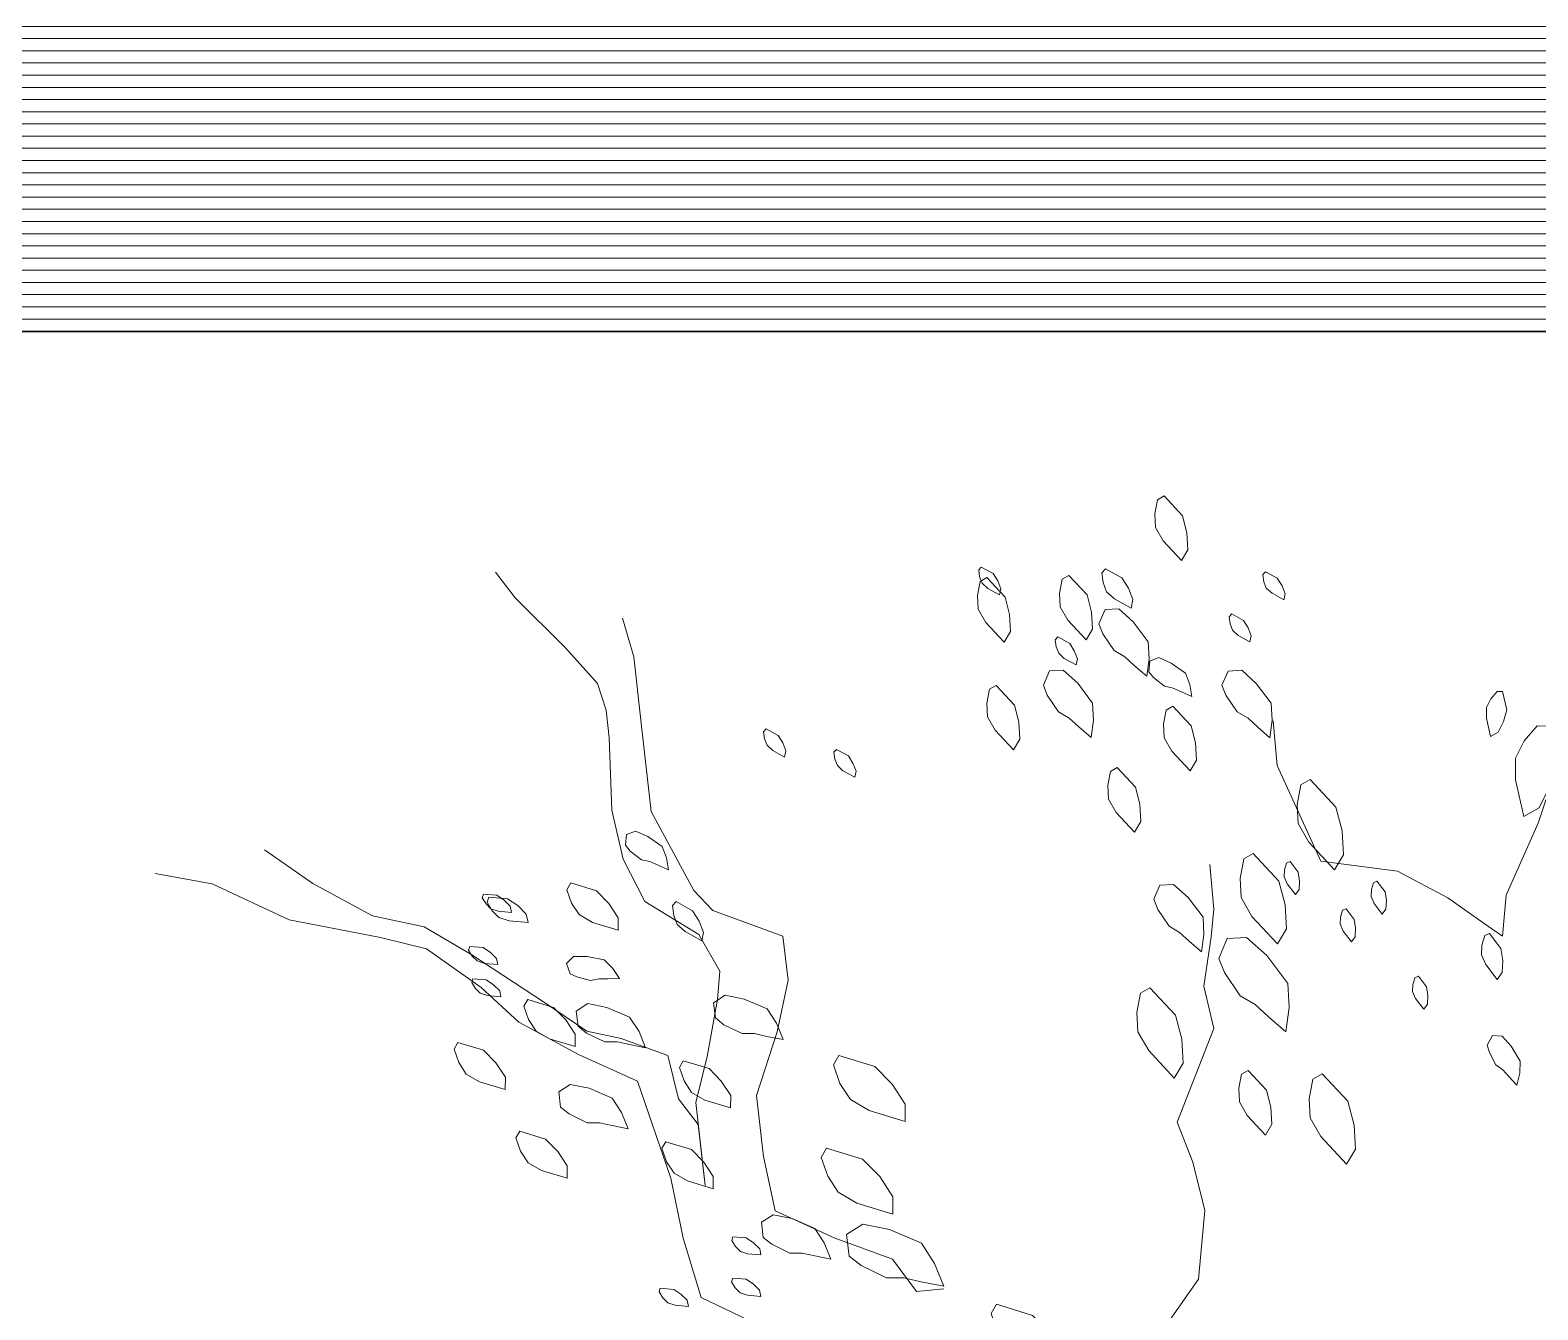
# Model space of a CAD drawing. Header units: millimetres. Extents: x 935 to 13922, y 3203 to 7816.
# Drawn here: x 2325.9 to 2449.5, y 7233.7 to 7338.7 of the extents above; entities that cross this region are included whole.
import ezdxf

# ---------------------------------------------------------------- set-up
doc = ezdxf.new("R2010")
doc.units = ezdxf.units.MM
doc.layers.get('0').update_dxf_attribs({"lineweight": 20})
for name, color, linetype, lineweight in [('ALBERO_rami', 33, 'Continuous', 5), ('campiture', 253, 'Continuous', 0), ('PALMA_pianta - trees palm', 74, 'Continuous', 5)]:
    doc.layers.add(name, color=color, linetype=linetype, lineweight=lineweight)
doc.layers.add('VEGETAZIONE', color=7, linetype='Continuous', lineweight=5, true_color=0x387000)

msp = doc.modelspace()

# ---------------------------------------------------------------- hatches: boundary and pattern name
at = {"layer": 'campiture'}
h = msp.add_hatch(dxfattribs=at)
h.set_pattern_fill('_USER', color=256, pattern_type=0)
h.set_pattern_definition([(0, (0, 0), (0, 1), [])])
h.paths.add_polyline_path([(1224.07, 5771.18), (2604.07, 5771.18), (2604.07, 7313.95), (2054.07, 7313.95), (2054.07, 7343.95), (2634.07, 7343.95), (2634.07, 5741.18), (1194.07, 5741.18), (1194.07, 7343.95), (1923.65, 7343.95), (1923.65, 7313.95), (1224.07, 7313.95), (1224.07, 6125.18), (1684.07, 6125.18), (1684.07, 6125.18), (1224.07, 6125.18)])

# ---------------------------------------------------------------- linework, layer by layer
msp.add_line((2604.07, 7313.95), (2054.07, 7313.95))
at = {"layer": 'ALBERO_rami', "linetype": 'Continuous'}
for points in [[(2345.07, 7271.46), (2349.05, 7268.7), (2353.94, 7266.05), (2358.17, 7265.16), (2362.1, 7262.86), (2368.05, 7258.95), (2371.53, 7256.6), (2374.35, 7256), (2378.18, 7254.61), (2379.05, 7251.04), (2380.66, 7248.93), (2381.23, 7243.95), (2380.46, 7250.74), (2381.4, 7254.52), (2382.24, 7259.2), (2382.44, 7261.51), (2380.72, 7264.52), (2376.28, 7267.23), (2374.51, 7270.69), (2373.59, 7274.71), (2373.37, 7280.65), (2373.12, 7282.91), (2372.41, 7285.12), (2369.78, 7288.03), (2365.64, 7292.14), (2364.02, 7294.25)], [(2452.41, 7294.3), (2450.93, 7288.3), (2450.82, 7277.4), (2449.56, 7273.65), (2446.96, 7267.76), (2446.64, 7264.38), (2445.14, 7265.43), (2442.16, 7267.52), (2438.04, 7269.73), (2431.75, 7270.54), (2428.17, 7278.38), (2427.83, 7282.05)], [(2400.82, 7235.47), (2398.57, 7235.24), (2396.6, 7237.91), (2391.81, 7239.66), (2386.98, 7241.86), (2386.01, 7246.33), (2385.44, 7251.31), (2387.13, 7256.55), (2388.03, 7260.77), (2387.61, 7264.39), (2381.87, 7266.49), (2380.31, 7268.14), (2376.81, 7274.62), (2375.99, 7281.86), (2375.37, 7287.29), (2374.46, 7290.48)], [(2387.74, 7229.83), (2388.77, 7230.14), (2388.67, 7231.05), (2380.91, 7234.75), (2379.43, 7239.62), (2378.41, 7244.55), (2375.67, 7252.49), (2370.83, 7254.69), (2365.94, 7257.34), (2362.87, 7260.19), (2358.38, 7263.35), (2354.6, 7264.29), (2347.1, 7265.73), (2340.8, 7268.68), (2336.12, 7269.52)], [(2439.8, 7213.41), (2428.89, 7213.52), (2425.54, 7216.57), (2424.33, 7218.27), (2423.05, 7221.57), (2420.46, 7225.45), (2419.26, 7227.16), (2418.55, 7231.77), (2421.7, 7236.25), (2422.23, 7241.88), (2421.24, 7245.84), (2419.96, 7249.14), (2422.96, 7256.82), (2422.15, 7260.3), (2422.75, 7264.34), (2422.97, 7266.59), (2422.63, 7270.26)]]:
    msp.add_lwpolyline(points, dxfattribs=at)
at = {"layer": 'PALMA_pianta - trees palm', "color": 95}
for points in [[(2420.32, 7295.19), (2418.81, 7296.81), (2418.19, 7297.9), (2418.12, 7299.03), (2418.34, 7300.17), (2418.89, 7300.49), (2420.4, 7298.87), (2420.76, 7297.48), (2420.84, 7296.07)], [(2405.39, 7292.37), (2404.42, 7292.9), (2403.95, 7293.33), (2403.75, 7293.85), (2403.68, 7294.43), (2403.89, 7294.66), (2404.85, 7294.13), (2405.24, 7293.52), (2405.5, 7292.87)], [(2416.17, 7291.3), (2414.82, 7292.05), (2414.17, 7292.64), (2413.88, 7293.38), (2413.78, 7294.19), (2414.08, 7294.52), (2415.43, 7293.77), (2415.97, 7292.92), (2416.33, 7292)], [(2428.7, 7291.98), (2427.74, 7292.51), (2427.27, 7292.94), (2427.07, 7293.46), (2426.99, 7294.04), (2427.21, 7294.27), (2428.17, 7293.74), (2428.56, 7293.13), (2428.81, 7292.47)], [(2405.77, 7288.5), (2404.26, 7290.11), (2403.63, 7291.21), (2403.57, 7292.33), (2403.79, 7293.48), (2404.34, 7293.79), (2405.84, 7292.18), (2406.2, 7290.78), (2406.28, 7289.37)], [(2412.49, 7288.69), (2410.99, 7290.3), (2410.36, 7291.39), (2410.3, 7292.52), (2410.52, 7293.66), (2411.06, 7293.98), (2412.57, 7292.37), (2412.93, 7290.97), (2413.01, 7289.56)], [(2415.67, 7287.3), (2414.79, 7287.82), (2413.87, 7289.18), (2413.54, 7290.01), (2414.04, 7291.17), (2415.17, 7291.23), (2416.36, 7290.17), (2417.58, 7288.54), (2417.66, 7287.13), (2417.46, 7285.71), (2416.44, 7286.59)], [(2425.93, 7288.53), (2424.97, 7289.06), (2424.5, 7289.48), (2424.3, 7290.01), (2424.22, 7290.59), (2424.44, 7290.82), (2425.4, 7290.29), (2425.79, 7289.68), (2426.04, 7289.02)], [(2411.67, 7286.64), (2410.7, 7287.17), (2410.24, 7287.6), (2410.03, 7288.12), (2409.96, 7288.7), (2410.17, 7288.93), (2411.14, 7288.4), (2411.52, 7287.79), (2411.78, 7287.14)], [(2419.63, 7284.73), (2418.93, 7284.88), (2418.02, 7285.59), (2417.63, 7286.07), (2417.71, 7286.95), (2418.45, 7287.23), (2419.47, 7286.78), (2420.64, 7285.96), (2420.99, 7285.04), (2421.17, 7284.05), (2420.3, 7284.42)], [(2411.11, 7282.27), (2410.23, 7282.79), (2409.3, 7284.15), (2408.98, 7284.98), (2409.48, 7286.14), (2410.6, 7286.2), (2411.8, 7285.14), (2413.02, 7283.51), (2413.1, 7282.1), (2412.89, 7280.68), (2411.88, 7281.56)], [(2425.77, 7282.26), (2424.89, 7282.78), (2423.96, 7284.14), (2423.63, 7284.97), (2424.14, 7286.13), (2425.26, 7286.19), (2426.45, 7285.12), (2427.68, 7283.5), (2427.76, 7282.09), (2427.55, 7280.66), (2426.54, 7281.55)], [(2406.53, 7279.66), (2405.02, 7281.27), (2404.4, 7282.37), (2404.33, 7283.49), (2404.55, 7284.64), (2405.1, 7284.95), (2406.6, 7283.34), (2406.96, 7281.95), (2407.04, 7280.54)], [(2445.67, 7280.76), (2445.33, 7282.26), (2445.33, 7283.14), (2445.68, 7283.85), (2446.22, 7284.46), (2446.66, 7284.46), (2447.01, 7282.96), (2446.74, 7281.99), (2446.29, 7281.11)], [(2421.03, 7277.95), (2419.52, 7279.57), (2418.9, 7280.66), (2418.83, 7281.79), (2419.05, 7282.93), (2419.6, 7283.25), (2421.1, 7281.63), (2421.47, 7280.24), (2421.54, 7278.83)], [(2387.74, 7279.08), (2386.78, 7279.62), (2386.31, 7280.04), (2386.11, 7280.57), (2386.03, 7281.15), (2386.25, 7281.38), (2387.21, 7280.85), (2387.6, 7280.24), (2387.85, 7279.58)], [(2448.41, 7274.21), (2447.71, 7277.22), (2447.72, 7278.98), (2448.43, 7280.4), (2449.5, 7281.63), (2450.38, 7281.62), (2451.07, 7278.62), (2450.54, 7276.68), (2449.65, 7274.91)], [(2393.51, 7277.42), (2392.54, 7277.95), (2392.08, 7278.38), (2391.87, 7278.9), (2391.8, 7279.48), (2392.01, 7279.71), (2392.98, 7279.18), (2393.36, 7278.57), (2393.62, 7277.91)], [(2416.47, 7272.93), (2414.96, 7274.54), (2414.33, 7275.63), (2414.27, 7276.76), (2414.49, 7277.9), (2415.04, 7278.22), (2416.54, 7276.61), (2416.9, 7275.21), (2416.98, 7273.8)], [(2432.87, 7269.83), (2430.76, 7272.09), (2429.88, 7273.62), (2429.79, 7275.2), (2430.1, 7276.8), (2430.87, 7277.24), (2432.97, 7274.98), (2433.48, 7273.03), (2433.59, 7271.06)], [(2376.7, 7270.5), (2376, 7270.66), (2375.09, 7271.36), (2374.69, 7271.84), (2374.78, 7272.72), (2375.51, 7273.01), (2376.54, 7272.56), (2377.7, 7271.74), (2378.06, 7270.82), (2378.23, 7269.83), (2377.37, 7270.2)], [(2428.2, 7263.76), (2426.09, 7266.01), (2425.21, 7267.55), (2425.12, 7269.12), (2425.43, 7270.72), (2426.2, 7271.16), (2428.3, 7268.91), (2428.81, 7266.96), (2428.92, 7264.98)], [(2429.66, 7267.8), (2428.99, 7268.68), (2428.74, 7269.26), (2428.77, 7269.82), (2428.93, 7270.38), (2429.22, 7270.51), (2429.89, 7269.63), (2429.99, 7268.91), (2429.96, 7268.21)], [(2374.09, 7264.88), (2371.98, 7265.52), (2370.89, 7266.16), (2370.27, 7267.1), (2369.89, 7268.2), (2370.21, 7268.75), (2372.32, 7268.1), (2373.32, 7267.08), (2374.1, 7265.89)], [(2420.16, 7264.7), (2419.29, 7265.22), (2418.36, 7266.58), (2418.03, 7267.41), (2418.53, 7268.57), (2419.66, 7268.63), (2420.85, 7267.57), (2422.08, 7265.94), (2422.15, 7264.53), (2421.95, 7263.1), (2420.94, 7263.99)], [(2436.78, 7266.19), (2436.11, 7267.07), (2435.86, 7267.65), (2435.89, 7268.22), (2436.06, 7268.77), (2436.34, 7268.9), (2437.01, 7268.02), (2437.12, 7267.31), (2437.08, 7266.6)], [(2365.35, 7266.34), (2364.26, 7266.44), (2363.66, 7266.64), (2363.26, 7267.03), (2362.95, 7267.53), (2363.05, 7267.83), (2364.15, 7267.74), (2364.75, 7267.34), (2365.25, 7266.84)], [(2366.7, 7265.51), (2365.16, 7265.64), (2364.32, 7265.92), (2363.76, 7266.47), (2363.34, 7267.17), (2363.48, 7267.59), (2365.02, 7267.46), (2365.86, 7266.9), (2366.56, 7266.2)], [(2380.95, 7264.01), (2379.6, 7264.76), (2378.94, 7265.35), (2378.66, 7266.09), (2378.56, 7266.89), (2378.85, 7267.22), (2380.2, 7266.47), (2380.75, 7265.62), (2381.1, 7264.7)], [(2434.25, 7263.93), (2433.58, 7264.81), (2433.33, 7265.39), (2433.36, 7265.95), (2433.52, 7266.51), (2433.81, 7266.64), (2434.48, 7265.76), (2434.58, 7265.05), (2434.55, 7264.34)], [(2446.2, 7260.83), (2445.27, 7262.06), (2444.92, 7262.87), (2444.95, 7263.66), (2445.19, 7264.44), (2445.59, 7264.62), (2446.52, 7263.39), (2446.67, 7262.39), (2446.63, 7261.41)], [(2364.23, 7262.06), (2363.13, 7262.16), (2362.53, 7262.36), (2362.13, 7262.75), (2361.83, 7263.25), (2361.93, 7263.55), (2363.02, 7263.46), (2363.62, 7263.06), (2364.12, 7262.56)], [(2426.36, 7258.78), (2425.13, 7259.5), (2423.83, 7261.41), (2423.37, 7262.57), (2424.07, 7264.19), (2425.65, 7264.28), (2427.32, 7262.79), (2429.03, 7260.51), (2429.14, 7258.54), (2428.86, 7256.55), (2427.44, 7257.78)], [(2372.53, 7260.9), (2371.83, 7260.76), (2370.71, 7261.04), (2370.15, 7261.31), (2369.87, 7262.15), (2370.43, 7262.71), (2371.55, 7262.72), (2372.94, 7262.44), (2373.65, 7261.75), (2374.21, 7260.91), (2373.26, 7260.89)], [(2364.48, 7259.41), (2363.38, 7259.51), (2362.78, 7259.7), (2362.38, 7260.1), (2362.08, 7260.6), (2362.18, 7260.9), (2363.28, 7260.8), (2363.88, 7260.41), (2364.38, 7259.91)], [(2440.19, 7258.4), (2439.52, 7259.28), (2439.27, 7259.86), (2439.3, 7260.43), (2439.46, 7260.98), (2439.75, 7261.11), (2440.42, 7260.23), (2440.52, 7259.52), (2440.49, 7258.81)], [(2385.27, 7256.4), (2384.26, 7256.41), (2382.77, 7257.12), (2382.07, 7257.68), (2381.93, 7258.93), (2382.87, 7259.55), (2384.44, 7259.22), (2386.31, 7258.43), (2387.08, 7257.25), (2387.62, 7255.91), (2386.3, 7256.17)], [(2419.72, 7252.75), (2417.62, 7255.01), (2416.74, 7256.54), (2416.65, 7258.12), (2416.96, 7259.72), (2417.72, 7260.16), (2419.83, 7257.9), (2420.34, 7255.95), (2420.45, 7253.98)], [(2370.56, 7255.33), (2368.45, 7255.97), (2367.36, 7256.61), (2366.75, 7257.55), (2366.36, 7258.65), (2366.68, 7259.2), (2368.79, 7258.55), (2369.8, 7257.53), (2370.57, 7256.35)], [(2374.01, 7255.72), (2372.99, 7255.73), (2371.51, 7256.44), (2370.81, 7257), (2370.66, 7258.25), (2371.61, 7258.87), (2373.17, 7258.54), (2375.04, 7257.74), (2375.82, 7256.56), (2376.35, 7255.23), (2375.03, 7255.49)], [(2446.68, 7253.42), (2446.11, 7253.84), (2445.57, 7254.86), (2445.4, 7255.46), (2445.83, 7256.23), (2446.62, 7256.19), (2447.37, 7255.36), (2448.1, 7254.14), (2448.06, 7253.15), (2447.81, 7252.18), (2447.17, 7252.87)], [(2364.83, 7251.8), (2362.72, 7252.44), (2361.63, 7253.08), (2361.02, 7254.02), (2360.63, 7255.12), (2360.95, 7255.67), (2363.06, 7255.03), (2364.07, 7254), (2364.84, 7252.82)], [(2397.64, 7249.19), (2394.69, 7250.09), (2393.16, 7250.98), (2392.29, 7252.3), (2391.76, 7253.84), (2392.2, 7254.6), (2395.16, 7253.7), (2396.57, 7252.26), (2397.65, 7250.61)], [(2383.32, 7250.3), (2381.21, 7250.95), (2380.12, 7251.58), (2379.5, 7252.53), (2379.12, 7253.62), (2379.44, 7254.17), (2381.55, 7253.53), (2382.56, 7252.5), (2383.33, 7251.32)], [(2427.21, 7248.08), (2425.71, 7249.69), (2425.08, 7250.79), (2425.02, 7251.92), (2425.23, 7253.06), (2425.78, 7253.37), (2427.29, 7251.76), (2427.65, 7250.37), (2427.73, 7248.96)], [(2372.57, 7249.08), (2371.55, 7249.09), (2370.07, 7249.81), (2369.37, 7250.36), (2369.23, 7251.61), (2370.17, 7252.23), (2371.73, 7251.91), (2373.61, 7251.11), (2374.38, 7249.93), (2374.92, 7248.59), (2373.6, 7248.85)], [(2433.86, 7245.69), (2431.75, 7247.95), (2430.88, 7249.49), (2430.79, 7251.06), (2431.09, 7252.66), (2431.86, 7253.1), (2433.97, 7250.85), (2434.47, 7248.89), (2434.58, 7246.92)], [(2369.91, 7244.53), (2367.8, 7245.17), (2366.71, 7245.81), (2366.09, 7246.75), (2365.71, 7247.85), (2366.03, 7248.4), (2368.14, 7247.75), (2369.15, 7246.73), (2369.92, 7245.55)], [(2381.89, 7243.67), (2379.78, 7244.31), (2378.69, 7244.95), (2378.07, 7245.89), (2377.69, 7246.99), (2378, 7247.53), (2380.11, 7246.89), (2381.12, 7245.86), (2381.89, 7244.68)], [(2396.63, 7241.59), (2393.68, 7242.49), (2392.15, 7243.38), (2391.29, 7244.7), (2390.75, 7246.24), (2391.2, 7247.01), (2394.15, 7246.1), (2395.56, 7244.67), (2396.64, 7243.01)], [(2389.2, 7238.39), (2388.18, 7238.4), (2386.7, 7239.12), (2386, 7239.67), (2385.86, 7240.92), (2386.8, 7241.54), (2388.37, 7241.22), (2390.24, 7240.42), (2391.01, 7239.24), (2391.55, 7237.9), (2390.23, 7238.16)], [(2385.81, 7238.25), (2384.72, 7238.34), (2384.12, 7238.54), (2383.72, 7238.94), (2383.41, 7239.44), (2383.51, 7239.74), (2384.61, 7239.64), (2385.21, 7239.24), (2385.71, 7238.75)], [(2397.53, 7236.36), (2396.1, 7236.37), (2394.03, 7237.38), (2393.05, 7238.15), (2392.84, 7239.91), (2394.17, 7240.77), (2396.35, 7240.32), (2398.98, 7239.2), (2400.06, 7237.55), (2400.81, 7235.68), (2398.96, 7236.04)], [(2385.8, 7234.85), (2384.7, 7234.95), (2384.1, 7235.15), (2383.7, 7235.54), (2383.4, 7236.04), (2383.5, 7236.34), (2384.6, 7236.25), (2385.2, 7235.85), (2385.7, 7235.35)], [(2379.86, 7234.03), (2378.76, 7234.12), (2378.16, 7234.32), (2377.76, 7234.72), (2377.46, 7235.22), (2377.55, 7235.52), (2378.65, 7235.42), (2379.25, 7235.03), (2379.75, 7234.53)], [(2410.57, 7228.78), (2407.61, 7229.68), (2406.09, 7230.57), (2405.22, 7231.89), (2404.69, 7233.43), (2405.13, 7234.2), (2408.08, 7233.29), (2409.5, 7231.86), (2410.58, 7230.2)]]:
    msp.add_lwpolyline(points, close=True, dxfattribs=at)
at = {"layer": 'VEGETAZIONE'}
msp.add_line((2054.07, 7313.95), (2604.07, 7313.95), dxfattribs=at)

doc.saveas('drawing.dxf')
